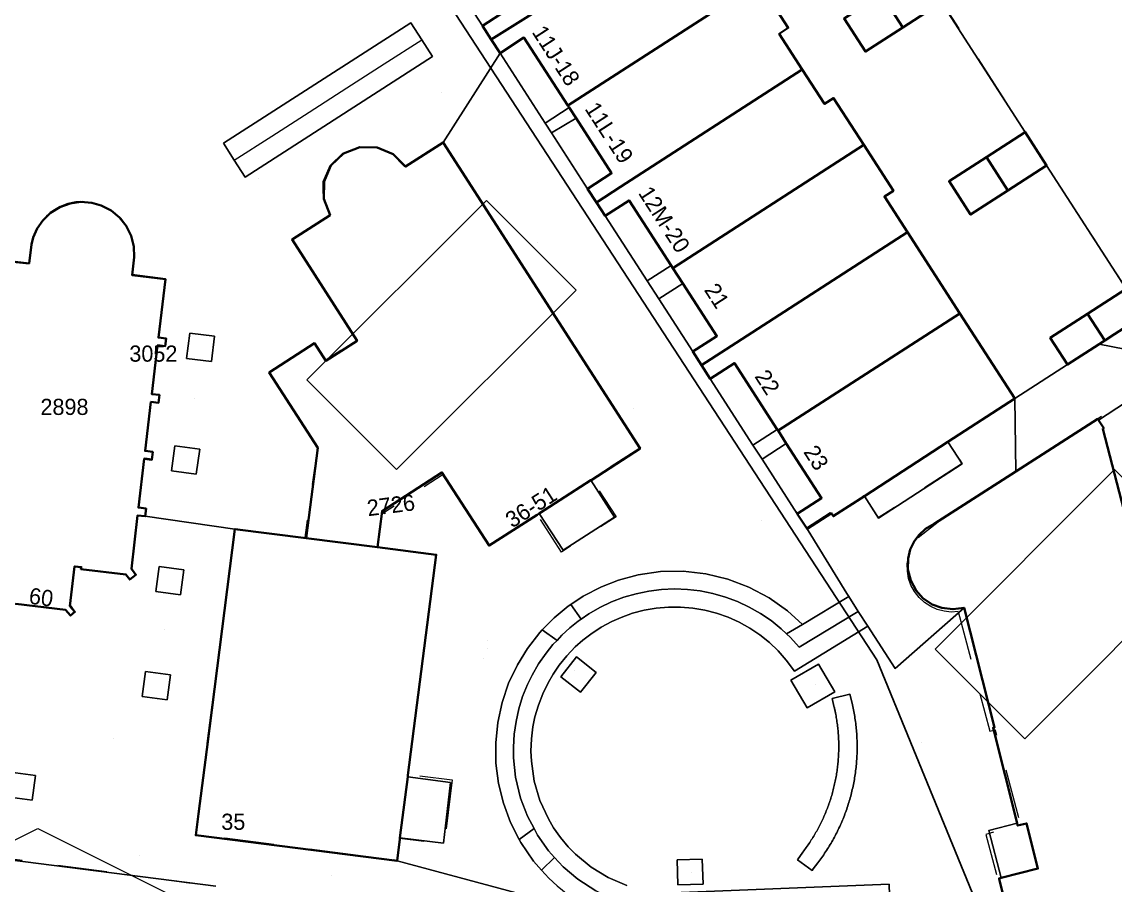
# Model space of a CAD drawing. Header units: metres. Extents: x 0 to 105485, y 0 to 425721.
# Drawn here: x 105071.6 to 105132.5, y 425309.3 to 425357.4 of the extents above; entities that cross this region are included whole.
import ezdxf
from ezdxf.enums import TextEntityAlignment as Align

# ---------------------------------------------------------------- set-up
doc = ezdxf.new("R2010")
doc.units = ezdxf.units.M
doc.header["$MEASUREMENT"] = 0
doc.linetypes.add('GR-HAAG1-SO', pattern=[9, 6, -3])
doc.linetypes.add('KG-PERCEEL-SO', pattern=[19, 5.5, -4, 5.5, -4])
for name, color, linetype, lineweight in [('B-XX-GR-BEPLANTING_CULTUUR_BODEMBEDEKKER-G', 90, 'Continuous', 18), ('B-XX-GR-BOOM-G', 90, 'Continuous', 13), ('B-XX-GR-GROENVOORZIENING-G', 80, 'Continuous', 18), ('B-XX-GR-HAAG-G', 90, 'GR-HAAG1-SO', 13), ('B-XX-IE-MEUBILAIR-G', 7, 'Continuous', 18), ('B-XX-KG-GRENS_PERCEEL-G', 150, 'KG-PERCEEL-SO', 18), ('B-XX-KG-GRENS_PERCEEL-T', 150, 'KG-PERCEEL-SO', 18), ('B-XX-OG-BEBOUWING-G', 7, 'Continuous', 35), ('B-XX-OG-BEBOUWING_HUISNUMMER-T', 7, 'Continuous', 18), ('B-XX-OG-GRENS-G', 7, 'Continuous', 18), ('B-XX-OG-TERREIN_ERF-G', 7, 'Continuous', 18), ('B-XX-VH-ONVERHARD_ZAND-G', 210, 'Continuous', 18), ('B-XX-VH-OPENVERHARDING-G', 90, 'Continuous', 18), ('B-XX-VH-OPENVERHARDING_TEGEL-G', 90, 'Continuous', 18)]:
    doc.layers.add(name, color=color, linetype=linetype, lineweight=lineweight)
doc.layers.add('GIS-WEGVAKKEN', color=2, linetype='Continuous')

msp = doc.modelspace()

# ---------------------------------------------------------------- linework, layer by layer
at = {"layer": 'B-XX-GR-BEPLANTING_CULTUUR_BODEMBEDEKKER-G', "ltscale": 0.5}
for points in [[(105096.586, 425361.213), (105095.223, 425360.421), (105097.286, 425357.223), (105098.61, 425358.08)], [(105099.59, 425356.57), (105098.262, 425355.709), (105100.779, 425351.807), (105102.113, 425352.669), (105102.035, 425352.79)], [(105102.499, 425352.073), (105101.134, 425351.257), (105103.14, 425348.148), (105104.48, 425349.01)], [(105105.45, 425347.5), (105104.119, 425346.629), (105106.455, 425343.008), (105107.795, 425343.875)], [(105108.444, 425342.871), (105107.103, 425342.004), (105108.996, 425339.07), (105110.34, 425339.94)], [(105111.32, 425338.43), (105109.973, 425337.555), (105112.352, 425333.867), (105113.704, 425334.741)], [(105114.21, 425333.958), (105112.857, 425333.083), (105114.823, 425330.036), (105116.18, 425330.91)]]:
    msp.add_lwpolyline(points, close=True, dxfattribs=at)
at = {"layer": 'B-XX-GR-BOOM-G', "color": 0, "true_color": 0x604a38}
for points in [[(105102.406, 425321.299, 3.011), (105102.406, 425321.299, 5.811)], [(105115.829, 425320.497, 2.993), (105115.829, 425320.497, 5.793)], [(105076.715, 425317.514, 3.422), (105076.715, 425317.514, 6.222)], [(105108.936, 425310.073, 3.003), (105108.936, 425310.073, 5.803)]]:
    msp.add_polyline3d(points, dxfattribs=at)
at = {"layer": 'B-XX-GR-GROENVOORZIENING-G', "ltscale": 0.5}
for points in [[(105102.499, 425352.073), (105102.113, 425352.669), (105100.779, 425351.807), (105101.134, 425351.257)], [(105107.895, 425343.72), (105107.795, 425343.875), (105106.455, 425343.008), (105107.103, 425342.004), (105108.444, 425342.871)], [(105113.75, 425334.67), (105113.704, 425334.741), (105112.352, 425333.867), (105112.857, 425333.083), (105114.21, 425333.958)]]:
    msp.add_lwpolyline(points, close=True, dxfattribs=at)
at = {"layer": 'B-XX-GR-HAAG-G', "color": 0, "ltscale": 0.5, "true_color": 0x427036}
msp.add_polyline3d([(105083.454, 425349.737, 3.573), (105085.543, 425351.08, 3.547), (105087.632, 425352.423, 3.554), (105089.72, 425353.767, 3.504), (105091.809, 425355.11, 3.507), (105093.898, 425356.453, 3.487)], dxfattribs=at)
at = {"layer": 'B-XX-IE-MEUBILAIR-G', "color": 0, "true_color": 0x604a38}
for points in [[(105094.993, 425353.502, 3.435), (105094.993, 425353.502, 4.935)], [(105084.825, 425348.735, 3.579), (105084.825, 425348.735, 5.079)], [(105100.339, 425345.161, 3.409), (105100.339, 425345.161, 4.909)], [(105081.237, 425336.437, 3.391), (105081.237, 425336.437, 4.891)], [(105105.718, 425335.916, 3.452), (105105.718, 425335.916, 4.952)], [(105112.855, 425329.646, 3.455), (105112.855, 425329.646, 4.955)], [(105116.489, 425327.441, 3.393), (105116.489, 425327.441, 4.893)], [(105117.07, 425326.925, 3.358), (105117.07, 425326.925, 4.858)], [(105110.336, 425324.239, 2.991), (105110.336, 425324.239, 4.491)], [(105079.553, 425323.603, 3.362), (105079.553, 425323.603, 4.862)], [(105097.554, 425322.544, 3.382), (105097.554, 425322.544, 4.882)], [(105097.588, 425322.949, 3.389), (105097.588, 425322.949, 4.889)], [(105097.342, 425321.953, 3.376), (105097.342, 425321.953, 4.876)], [(105121.731, 425317.316, 2.936), (105121.731, 425317.316, 4.436)], [(105101.331, 425312.887, 2.985), (105101.331, 425312.887, 4.485)], [(105078.17, 425311.022, 3.344), (105078.17, 425311.022, 4.844)], [(105088.871, 425309.895, 3.335), (105088.871, 425309.895, 4.835)], [(105117.119, 425309.537, 2.91), (105117.119, 425309.537, 4.41)]]:
    msp.add_polyline3d(points, dxfattribs=at)
at = {"layer": 'B-XX-KG-GRENS_PERCEEL-G', "ltscale": 0.5, "flags": 128}
for points in [[(105134.119, 425341.09), (105128.716, 425349.448), (105121.735, 425360.367), (105119.38, 425363.974), (105120.171, 425364.476), (105117.281, 425368.964), (105118.058, 425369.445), (105115.078, 425374.059), (105115.871, 425374.557), (105112.855, 425379.186), (105113.654, 425379.711), (105110.716, 425384.251), (105111.502, 425384.78), (105108.519, 425389.292), (105109.291, 425389.819), (105106.36, 425394.44), (105107.117, 425394.923), (105105.219, 425397.886), (105105.998, 425398.34), (105102.411, 425404.678), (105099.732, 425409.297), (105098.643, 425410.964), (105092.778, 425420.047)], [(105070.085, 425400.031), (105071.086, 425400.66), (105080.975, 425385.349), (105079.657, 425384.497), (105080.627, 425382.995), (105081.945, 425383.846), (105086.824, 425376.291), (105085.506, 425375.44), (105086.482, 425373.929), (105087.8, 425374.78), (105092.739, 425367.133), (105091.421, 425366.281), (105092.391, 425364.779), (105093.709, 425365.63), (105098.599, 425358.058), (105097.281, 425357.207), (105098.246, 425355.713), (105099.564, 425356.564), (105104.449, 425349.001), (105103.131, 425348.149), (105104.107, 425346.638), (105105.425, 425347.49), (105110.299, 425339.943), (105108.981, 425339.092), (105109.957, 425337.581), (105111.275, 425338.432), (105116.062, 425331.02), (105114.744, 425330.168), (105115.335, 425329.253), (105116.652, 425330.105), (105116.777, 425329.912), (105118.534, 425331.046), (105119.324, 425329.823), (105124.013, 425332.85), (105123.228, 425334.067), (105134.119, 425341.09)], [(105095.6, 425315.21), (105095.142, 425311.629), (105092.662, 425311.946), (105092.506, 425310.726), (105081.301, 425312.164), (105083.489, 425329.218), (105087.408, 425328.723), (105088.107, 425333.755), (105085.39, 425337.928), (105087.902, 425339.545), (105088.513, 425338.595), (105090.261, 425339.719), (105086.651, 425345.335), (105088.757, 425346.659), (105088.394, 425347.59), (105088.412, 425348.556), (105088.799, 425349.451), (105089.5, 425350.124), (105090.401, 425350.482), (105091.372, 425350.473), (105092.264, 425350.08), (105092.946, 425349.39), (105095.054, 425350.745), (105106.044, 425333.692), (105103.367, 425331.963), (105104.722, 425329.865), (105101.685, 425327.903), (105100.33, 425330.001), (105097.653, 425328.272), (105095.098, 425332.231), (105091.644, 425330.002), (105091.413, 425328.197), (105094.686, 425327.778), (105093.12, 425315.527), (105095.6, 425315.21)], [(105077.863, 425344.332), (105077.864, 425344.797), (105077.79, 425345.256), (105077.643, 425345.697), (105077.427, 425346.109), (105077.147, 425346.481), (105076.811, 425346.802), (105076.428, 425347.065), (105076.007, 425347.263), (105075.559, 425347.39), (105075.097, 425347.444), (105074.633, 425347.422), (105074.178, 425347.326), (105073.744, 425347.158), (105073.344, 425346.922), (105072.986, 425346.624), (105072.682, 425346.273), (105072.437, 425345.877), (105072.26, 425345.447), (105072.155, 425344.994)], [(105072.155, 425344.994), (105072.027, 425344.005), (105070.199, 425344.212)], [(105079.618, 425343.125), (105077.758, 425343.36), (105077.863, 425344.332)], [(105077.723, 425327.03), (105078.07, 425329.996), (105078.505, 425329.945), (105078.556, 425330.38), (105078.131, 425330.43), (105078.45, 425333.149), (105078.875, 425333.099), (105078.925, 425333.524), (105078.499, 425333.574), (105078.817, 425336.283), (105079.242, 425336.233), (105079.293, 425336.668), (105078.868, 425336.718), (105079.186, 425339.437), (105079.611, 425339.387), (105079.661, 425339.812), (105079.236, 425339.862), (105079.618, 425343.125)], [(105121.562, 425328.708), (105122.772, 425329.668), (105135.987, 425338.201)], [(105121.351, 425325.698), (105121.158, 425326.053), (105121.024, 425326.435), (105120.955, 425326.834), (105120.95, 425327.239), (105121.011, 425327.638), (105121.136, 425328.023), (105121.321, 425328.383), (105121.562, 425328.708)], [(105074.319, 425324.949), (105074.586, 425327.135), (105074.948, 425327.091), (105074.935, 425326.983), (105077.386, 425326.684)], [(105077.386, 425326.684), (105077.633, 425326.402), (105077.976, 425326.681), (105077.723, 425327.03)], [(105122.26, 425324.862), (105121.912, 425325.089), (105121.606, 425325.37), (105121.351, 425325.698)], [(105071.076, 425325.299), (105070.738, 425325.034), (105070.935, 425324.775), (105071.273, 425325.033), (105074.045, 425324.732), (105074.313, 425324.401), (105074.569, 425324.603), (105074.319, 425324.949)], [(105123.778, 425324.585), (105123.387, 425324.563), (105122.997, 425324.603), (105122.618, 425324.703), (105122.26, 425324.862)], [(105123.778, 425324.585), (105125.555, 425317.922), (105125.844, 425317.999), (105127.261, 425312.688), (105125.329, 425312.174), (105126.05, 425309.47), (105126.34, 425309.547), (105127.519, 425304.878)], [(105060.591, 425310.982), (105060.724, 425312.207), (105082.733, 425309.235), (105082.608, 425308.265)]]:
    msp.add_lwpolyline(points, dxfattribs=at)
at = {"layer": 'B-XX-OG-BEBOUWING-G', "ltscale": 0.5}
for points in [[(105109.357, 425363.742), (105108.029, 425365.856), (105106.35, 425368.448), (105096.171, 425361.855), (105096.586, 425361.213), (105098.61, 425358.08), (105097.286, 425357.223), (105097.774, 425356.466), (105099.112, 425357.306)], [(105112.677, 425359.658), (105110.987, 425362.277), (105110.482, 425361.951), (105109.357, 425363.742), (105099.112, 425357.306), (105097.774, 425356.466), (105098.262, 425355.709), (105099.59, 425356.57), (105102.035, 425352.79)], [(105121.657, 425360.366), (105119.521, 425358.987), (105120.712, 425357.137), (105122.85, 425358.518)], [(105115.103, 425354.792), (105113.818, 425356.784), (105114.322, 425357.109), (105112.677, 425359.658), (105102.035, 425352.79), (105102.113, 425352.669), (105102.499, 425352.073), (105104.48, 425349.01), (105103.14, 425348.148), (105103.629, 425347.389), (105104.967, 425348.252)], [(105119.521, 425358.987), (105117.429, 425357.636), (105118.621, 425355.787), (105120.712, 425357.137)], [(105118.532, 425350.586), (105116.843, 425353.203), (105116.339, 425352.877), (105115.103, 425354.792), (105104.967, 425348.252), (105103.629, 425347.389), (105104.119, 425346.629), (105105.45, 425347.5), (105107.795, 425343.875), (105107.895, 425343.72)], [(105127.515, 425351.293), (105125.367, 425349.906), (105126.559, 425348.056), (105128.709, 425349.445)], [(105103.369, 425331.931), (105106.06, 425333.67), (105095.1, 425350.73), (105092.99, 425349.38), (105092.31, 425350.07), (105091.41, 425350.44), (105090.44, 425350.47), (105089.54, 425350.12), (105088.84, 425349.44), (105088.47, 425348.55), (105088.44, 425347.58), (105088.79, 425346.68), (105086.68, 425345.32), (105090.3, 425339.68), (105088.55, 425338.56), (105087.93, 425339.54), (105085.4, 425337.91), (105088.1, 425333.71), (105087.46, 425328.67), (105091.43, 425328.17), (105091.69, 425330.19), (105095.02, 425332.34), (105097.65, 425328.26), (105100.335, 425329.983), (105100.446, 425330.054), (105103.323, 425331.901)], [(105120.96, 425345.719), (105119.675, 425347.71), (105120.179, 425348.035), (105118.532, 425350.586), (105107.895, 425343.72), (105108.444, 425342.871), (105110.34, 425339.94), (105108.996, 425339.07), (105109.485, 425338.313), (105110.832, 425339.182)], [(105125.367, 425349.906), (105123.284, 425348.561), (105124.477, 425346.712), (105126.559, 425348.056)], [(105123.874, 425341.204), (105120.96, 425345.719), (105110.832, 425339.182), (105109.485, 425338.313), (105109.973, 425337.555), (105111.32, 425338.43), (105113.704, 425334.741), (105113.75, 425334.67)], [(105133.151, 425342.565), (105130.993, 425341.171), (105131.952, 425339.684), (105132.502, 425340.04), (105134.11, 425341.08)], [(105126.936, 425336.46), (105123.874, 425341.204), (105113.75, 425334.67), (105114.21, 425333.958), (105116.18, 425330.91), (105114.823, 425330.036), (105115.364, 425329.197), (105116.72, 425330.07), (105116.761, 425330.007), (105116.83, 425329.9), (105118.56, 425331.019), (105123.215, 425334.043)], [(105130.993, 425341.171), (105128.918, 425339.831), (105129.885, 425338.347), (105131.637, 425339.48), (105131.952, 425339.684)], [(105091.43, 425328.17), (105087.46, 425328.67), (105083.49, 425329.18), (105081.922, 425316.91), (105081.463, 425313.319), (105081.31, 425312.12), (105092.52, 425310.69), (105092.675, 425311.9), (105092.684, 425311.973), (105093.119, 425315.373), (105093.131, 425315.47), (105094.71, 425327.75)]]:
    msp.add_lwpolyline(points, close=True, dxfattribs=at)
for points in [[(105071.286, 425325.012), (105074.047, 425324.687), (105074.331, 425324.361), (105074.572, 425324.571), (105074.292, 425324.893), (105074.553, 425327.104), (105074.92, 425327.061), (105074.907, 425326.952), (105077.411, 425326.657), (105077.629, 425326.374), (105077.97, 425326.636), (105077.719, 425326.962), (105078.059, 425329.933), (105078.488, 425329.899), (105078.539, 425330.33), (105078.112, 425330.38), (105078.433, 425333.101), (105078.86, 425333.051), (105078.911, 425333.488), (105078.484, 425333.538), (105078.806, 425336.269), (105079.233, 425336.219), (105079.285, 425336.656), (105078.858, 425336.706), (105079.179, 425339.427), (105079.606, 425339.377), (105079.656, 425339.804), (105079.228, 425339.856), (105079.621, 425343.103), (105077.765, 425343.329), (105077.874, 425344.342), (105077.852, 425344.933), (105077.704, 425345.525), (105077.434, 425346.072), (105077.056, 425346.551), (105076.585, 425346.939), (105076.043, 425347.22), (105075.521, 425347.368), (105074.912, 425347.416), (105074.307, 425347.334), (105073.733, 425347.126), (105073.216, 425346.803), (105072.778, 425346.378), (105072.471, 425345.93), (105072.254, 425345.432), (105072.154, 425345.037), (105072.019, 425343.984), (105070.205, 425344.176)], [(105133.268, 425329.26), (105131.841, 425334.778), (105131.902, 425334.812), (105131.607, 425335.251), (105131.561, 425335.32), (105127.007, 425332.4), (105122.453, 425329.479), (105121.969, 425329.195), (105121.599, 425328.853), (105121.337, 425328.497), (105121.12, 425328.042), (105121, 425327.553), (105120.991, 425326.923), (105121.141, 425326.312), (105121.439, 425325.758), (105121.819, 425325.337), (105122.34, 425324.984), (105122.871, 425324.787), (105123.496, 425324.715), (105124.12, 425324.803), (105125.819, 425318.136), (105125.727, 425318.113), (105127.066, 425312.801), (105127.1, 425312.661), (105127.595, 425312.786), (105128.23, 425310.264), (105126.18, 425309.748), (105126.067, 425309.72), (105126.114, 425309.536), (105127.322, 425304.804)]]:
    msp.add_lwpolyline(points, dxfattribs=at)
at = {"layer": 'B-XX-OG-GRENS-G'}
for points in [[(105097.5, 425347.5, 3.425), (105102.5, 425342.5, 3.439), (105092.5, 425332.5, 3.62), (105087.5, 425337.5, 3.55)], [(105132.5, 425332.5, 3.429), (105137.5, 425327.5, 3.205), (105127.5, 425317.5, 3.176), (105122.5, 425322.5, 3.024)], [(105072.5, 425312.5, 3.383), (105082.5, 425307.5, 3.342), (105087.5, 425302.5, 3.303), (105077.5, 425292.5, 3.219), (105067.5, 425287.5, 3.111), (105062.5, 425287.5, 3.094), (105057.5, 425287.5, 3.074), (105052.5, 425287.5, 2.999), (105047.5, 425287.5, 3.013), (105042.5, 425287.5, 3.025), (105037.5, 425287.5, 3.047), (105037.5, 425302.5, 3.392), (105042.5, 425307.5, 3.693), (105052.5, 425307.5, 3.471), (105057.5, 425307.5, 3.291), (105062.5, 425307.5, 3.278)]]:
    msp.add_polyline3d(points, close=True, dxfattribs=at)
at = {"layer": 'B-XX-OG-TERREIN_ERF-G', "ltscale": 0.5}
for points in [[(105112.677, 425359.658), (105114.322, 425357.109), (105113.818, 425356.784), (105115.103, 425354.792), (105116.339, 425352.877), (105116.843, 425353.203), (105118.532, 425350.586), (105120.179, 425348.035), (105119.675, 425347.71), (105120.96, 425345.719), (105123.874, 425341.204), (105126.936, 425336.46), (105129.885, 425338.347), (105128.918, 425339.831), (105130.993, 425341.171), (105133.151, 425342.565), (105128.709, 425349.445), (105126.559, 425348.056), (105124.477, 425346.712), (105123.284, 425348.561), (105125.367, 425349.906), (105127.515, 425351.293), (105122.85, 425358.518), (105120.712, 425357.137), (105118.621, 425355.787), (105117.429, 425357.636)], [(105136.602, 425338.523), (105131.607, 425335.251), (105131.902, 425334.812), (105131.841, 425334.778), (105133.268, 425329.26)], [(105082.422, 425309.289), (105061.048, 425312.023)]]:
    msp.add_lwpolyline(points, dxfattribs=at)
at = {"layer": 'B-XX-VH-ONVERHARD_ZAND-G', "ltscale": 0.5}
for points in [[(105093.898, 425356.453), (105093.292, 425357.395), (105082.848, 425350.679), (105083.454, 425349.737), (105084.06, 425348.794), (105094.504, 425355.51)], [(105080.97, 425340.099), (105080.794, 425338.697), (105082.176, 425338.524), (105082.352, 425339.926)], [(105080.14, 425333.821), (105079.946, 425332.43), (105081.334, 425332.237), (105081.527, 425333.628)], [(105079.074, 425325.712), (105080.461, 425325.526), (105080.647, 425326.913), (105079.261, 425327.1)], [(105102.207, 425324.981), (105102.782, 425324.166), (105103.207, 425324.458), (105103.83, 425324.817), (105104.48, 425325.126), (105105.153, 425325.381), (105105.844, 425325.582), (105106.549, 425325.727), (105107.264, 425325.816), (105107.983, 425325.847), (105108.702, 425325.82), (105109.417, 425325.736), (105110.123, 425325.595), (105110.815, 425325.398), (105111.489, 425325.146), (105112.141, 425324.842), (105112.767, 425324.486), (105113.362, 425324.081), (105113.923, 425323.63), (105114.221, 425323.349), (105115.122, 425323.867), (105114.279, 425324.631), (105113.247, 425325.36), (105112.131, 425325.953), (105110.949, 425326.401), (105109.721, 425326.696), (105108.465, 425326.834), (105107.201, 425326.812), (105105.95, 425326.631), (105104.852, 425326.334), (105103.91, 425325.967), (105102.901, 425325.442)], [(105099.129, 425315.362), (105099.014, 425316.433), (105099.006, 425317.032), (105099.05, 425317.749), (105099.15, 425318.461), (105099.307, 425319.162), (105099.52, 425319.848), (105099.787, 425320.515), (105100.049, 425321.053), (105100.411, 425321.674), (105100.822, 425322.264), (105101.211, 425322.744), (105101.437, 425322.985), (105100.616, 425323.565), (105100.482, 425323.428), (105099.783, 425322.531), (105099.228, 425321.629), (105098.741, 425320.601), (105098.374, 425319.523), (105098.131, 425318.411), (105098.017, 425317.279), (105098.032, 425316.141), (105098.176, 425315.012), (105098.447, 425313.907), (105098.842, 425312.84), (105099.334, 425311.881), (105100.154, 425312.496), (105099.787, 425313.19), (105099.407, 425314.198)], [(105102.744, 425320.092), (105103.615, 425321.195), (105102.523, 425322.058), (105101.652, 425320.955)], [(105078.507, 425321.247), (105078.326, 425319.847), (105079.715, 425319.668), (105079.895, 425321.068)], [(105116.908, 425320.121), (105115.998, 425321.66), (105114.472, 425320.758), (105115.381, 425319.219)], [(105116.772, 425319.748), (105116.883, 425319.25), (105116.883, 425319.25), (105116.884, 425319.247), (105116.884, 425319.244), (105116.885, 425319.241), (105116.886, 425319.237), (105116.887, 425319.234), (105116.887, 425319.231), (105116.888, 425319.228), (105116.889, 425319.225), (105116.89, 425319.222), (105116.89, 425319.218), (105116.891, 425319.215), (105116.892, 425319.212), (105116.892, 425319.209), (105116.893, 425319.206), (105116.894, 425319.203), (105116.895, 425319.2), (105116.895, 425319.196), (105116.896, 425319.193), (105116.897, 425319.19), (105116.897, 425319.187), (105116.898, 425319.184), (105116.899, 425319.181), (105116.9, 425319.177), (105116.9, 425319.174), (105116.901, 425319.171), (105116.902, 425319.168), (105116.902, 425319.165), (105116.903, 425319.162), (105116.904, 425319.159), (105116.905, 425319.155), (105116.905, 425319.152), (105116.906, 425319.149), (105116.907, 425319.146), (105116.907, 425319.143), (105116.908, 425319.14), (105116.909, 425319.136), (105116.909, 425319.133), (105116.91, 425319.13), (105116.911, 425319.127), (105116.911, 425319.124), (105116.912, 425319.121), (105116.913, 425319.117), (105116.914, 425319.114), (105116.914, 425319.111), (105116.915, 425319.108), (105116.916, 425319.105), (105116.916, 425319.102), (105116.917, 425319.098), (105116.918, 425319.095), (105116.918, 425319.092), (105116.919, 425319.089), (105116.92, 425319.086), (105116.92, 425319.083), (105116.921, 425319.08), (105116.922, 425319.076), (105116.923, 425319.073), (105116.923, 425319.07), (105116.924, 425319.067), (105116.925, 425319.064), (105116.925, 425319.061), (105116.926, 425319.057), (105116.927, 425319.054), (105116.927, 425319.051), (105116.928, 425319.048), (105116.929, 425319.045), (105116.929, 425319.042), (105116.93, 425319.038), (105116.931, 425319.035), (105116.931, 425319.032), (105116.932, 425319.029), (105116.933, 425319.026), (105116.933, 425319.023), (105116.934, 425319.019), (105116.935, 425319.016), (105116.935, 425319.013), (105116.936, 425319.01), (105116.937, 425319.007), (105116.937, 425319.004), (105116.938, 425319), (105116.939, 425318.997), (105116.939, 425318.994), (105116.94, 425318.991), (105116.941, 425318.988), (105116.941, 425318.985), (105116.942, 425318.981), (105116.943, 425318.978), (105116.943, 425318.975), (105116.944, 425318.972), (105116.945, 425318.969), (105116.945, 425318.966), (105116.946, 425318.962), (105116.946, 425318.959), (105116.947, 425318.956), (105116.948, 425318.953), (105116.948, 425318.95), (105116.949, 425318.947), (105116.95, 425318.943), (105116.95, 425318.94), (105116.951, 425318.937), (105116.951, 425318.937), (105116.967, 425318.856), (105116.982, 425318.774), (105116.996, 425318.692), (105117.009, 425318.61), (105117.022, 425318.529), (105117.034, 425318.446), (105117.046, 425318.364), (105117.056, 425318.282), (105117.066, 425318.2), (105117.076, 425318.117), (105117.084, 425318.035), (105117.092, 425317.952), (105117.099, 425317.87), (105117.106, 425317.787), (105117.112, 425317.704), (105117.117, 425317.622), (105117.121, 425317.539), (105117.125, 425317.456), (105117.128, 425317.373), (105117.13, 425317.29), (105117.131, 425317.207), (105117.132, 425317.124), (105117.132, 425317.041), (105117.132, 425316.958), (105117.13, 425316.875), (105117.128, 425316.793), (105117.125, 425316.71), (105117.122, 425316.627), (105117.118, 425316.544), (105117.113, 425316.461), (105117.107, 425316.378), (105117.101, 425316.296), (105117.094, 425316.213), (105117.086, 425316.131), (105117.078, 425316.048), (105117.068, 425315.966), (105117.059, 425315.883), (105117.048, 425315.801), (105117.037, 425315.719), (105117.025, 425315.637), (105117.012, 425315.555), (105116.999, 425315.473), (105116.985, 425315.391), (105116.97, 425315.31), (105116.954, 425315.228), (105116.938, 425315.147), (105116.921, 425315.066), (105116.904, 425314.985), (105116.885, 425314.904), (105116.866, 425314.823), (105116.847, 425314.742), (105116.826, 425314.662), (105116.805, 425314.582), (105116.783, 425314.502), (105116.761, 425314.422), (105116.738, 425314.342), (105116.714, 425314.263), (105116.69, 425314.184), (105116.664, 425314.105), (105116.639, 425314.026), (105116.612, 425313.947), (105116.585, 425313.869), (105116.557, 425313.791), (105116.529, 425313.713), (105116.499, 425313.635), (105116.47, 425313.558), (105116.439, 425313.481), (105116.408, 425313.404), (105116.376, 425313.327), (105116.344, 425313.251), (105116.31, 425313.175), (105116.277, 425313.099), (105116.242, 425313.024), (105116.207, 425312.949), (105116.171, 425312.874), (105116.135, 425312.799), (105116.098, 425312.725), (105116.06, 425312.651), (105116.022, 425312.578), (105115.983, 425312.504), (105115.943, 425312.432), (105115.903, 425312.359), (105115.863, 425312.287), (105115.821, 425312.215), (105115.779, 425312.143), (105115.736, 425312.072), (105115.693, 425312.002), (105115.649, 425311.931), (105115.605, 425311.861), (105115.56, 425311.792), (105115.514, 425311.722), (105115.468, 425311.653), (105115.421, 425311.585), (105115.374, 425311.517), (105115.326, 425311.449), (105115.277, 425311.382), (105115.228, 425311.315), (105115.178, 425311.249), (105115.128, 425311.183), (105115.128, 425311.183), (105114.837, 425310.759), (105115.644, 425310.16), (105115.712, 425310.251), (105115.958, 425310.58), (105115.958, 425310.58), (105116.016, 425310.656), (105116.073, 425310.732), (105116.129, 425310.808), (105116.184, 425310.886), (105116.239, 425310.963), (105116.293, 425311.041), (105116.347, 425311.12), (105116.4, 425311.199), (105116.452, 425311.279), (105116.503, 425311.359), (105116.554, 425311.439), (105116.603, 425311.52), (105116.653, 425311.601), (105116.701, 425311.683), (105116.749, 425311.765), (105116.796, 425311.848), (105116.842, 425311.931), (105116.887, 425312.015), (105116.932, 425312.098), (105116.976, 425312.183), (105117.019, 425312.267), (105117.062, 425312.353), (105117.103, 425312.438), (105117.144, 425312.524), (105117.184, 425312.61), (105117.224, 425312.696), (105117.262, 425312.783), (105117.3, 425312.871), (105117.337, 425312.958), (105117.373, 425313.046), (105117.409, 425313.134), (105117.444, 425313.223), (105117.477, 425313.312), (105117.511, 425313.401), (105117.543, 425313.49), (105117.574, 425313.58), (105117.605, 425313.67), (105117.635, 425313.76), (105117.664, 425313.851), (105117.692, 425313.941), (105117.72, 425314.032), (105117.746, 425314.124), (105117.772, 425314.215), (105117.797, 425314.307), (105117.821, 425314.399), (105117.844, 425314.491), (105117.867, 425314.583), (105117.889, 425314.676), (105117.909, 425314.769), (105117.929, 425314.861), (105117.949, 425314.955), (105117.967, 425315.048), (105117.984, 425315.141), (105118.001, 425315.235), (105118.017, 425315.329), (105118.032, 425315.423), (105118.046, 425315.517), (105118.059, 425315.611), (105118.072, 425315.705), (105118.084, 425315.799), (105118.094, 425315.894), (105118.104, 425315.988), (105118.113, 425316.083), (105118.122, 425316.178), (105118.129, 425316.272), (105118.135, 425316.367), (105118.141, 425316.462), (105118.146, 425316.557), (105118.15, 425316.652), (105118.153, 425316.747), (105118.155, 425316.842), (105118.157, 425316.937), (105118.157, 425317.032), (105118.157, 425317.127), (105118.156, 425317.222), (105118.154, 425317.317), (105118.151, 425317.412), (105118.148, 425317.507), (105118.143, 425317.602), (105118.138, 425317.697), (105118.131, 425317.792), (105118.124, 425317.887), (105118.116, 425317.982), (105118.108, 425318.076), (105118.098, 425318.171), (105118.088, 425318.265), (105118.076, 425318.36), (105118.064, 425318.454), (105118.051, 425318.548), (105118.037, 425318.642), (105118.023, 425318.736), (105118.007, 425318.83), (105117.991, 425318.924), (105117.974, 425319.017), (105117.955, 425319.11), (105117.937, 425319.204), (105117.917, 425319.297), (105117.896, 425319.389), (105117.875, 425319.482), (105117.875, 425319.482), (105117.745, 425319.983)], [(105070.981, 425315.64), (105070.804, 425314.261), (105072.193, 425314.084), (105072.369, 425315.462)], [(105103.603, 425309.021), (105102.599, 425309.673), (105101.777, 425310.369), (105101.301, 425310.889), (105100.575, 425310.177), (105100.975, 425309.728), (105101.439, 425309.297), (105102.029, 425308.821), (105103.089, 425308.13), (105103.763, 425307.782), (105104.344, 425307.532), (105105.547, 425307.144), (105106.165, 425307.007), (105106.838, 425306.904), (105107.105, 425307.938), (105106.411, 425308.022), (105105.478, 425308.239), (105104.463, 425308.6)], [(105109.526, 425310.798), (105108.13, 425310.755), (105108.173, 425309.358), (105109.569, 425309.401)]]:
    msp.add_lwpolyline(points, close=True, dxfattribs=at)
at = {"layer": 'B-XX-VH-OPENVERHARDING-G', "ltscale": 0.5}
for points in [[(105070.205, 425344.176), (105072.019, 425343.984), (105072.154, 425345.037), (105072.254, 425345.432), (105072.471, 425345.93), (105072.778, 425346.378), (105073.216, 425346.803), (105073.733, 425347.126), (105074.307, 425347.334), (105074.912, 425347.416), (105075.521, 425347.368), (105076.043, 425347.22), (105076.585, 425346.939), (105077.056, 425346.551), (105077.434, 425346.072), (105077.704, 425345.525), (105077.852, 425344.933), (105077.874, 425344.342), (105077.765, 425343.329), (105079.621, 425343.103), (105079.228, 425339.856), (105079.656, 425339.804), (105079.606, 425339.377), (105079.179, 425339.427), (105078.858, 425336.706), (105079.285, 425336.656), (105079.233, 425336.219), (105078.806, 425336.269), (105078.484, 425333.538), (105078.911, 425333.488), (105078.86, 425333.051), (105078.433, 425333.101), (105078.112, 425330.38), (105078.539, 425330.33), (105078.488, 425329.899), (105083.49, 425329.18), (105087.46, 425328.67), (105088.1, 425333.71), (105085.4, 425337.91), (105087.93, 425339.54), (105088.55, 425338.56), (105090.3, 425339.68), (105086.68, 425345.32), (105088.79, 425346.68), (105088.44, 425347.58), (105088.47, 425348.55), (105088.84, 425349.44), (105089.54, 425350.12), (105090.44, 425350.47), (105091.41, 425350.44), (105092.31, 425350.07), (105092.99, 425349.38), (105095.1, 425350.73), (105098.262, 425355.709), (105097.774, 425356.466), (105097.286, 425357.223), (105095.223, 425360.421)], [(105122.85, 425358.518), (105127.515, 425351.293), (105128.709, 425349.445), (105133.151, 425342.565)], [(105101.439, 425309.297), (105100.975, 425309.728), (105100.575, 425310.177), (105100.134, 425310.672), (105099.419, 425311.715), (105099.334, 425311.881), (105098.842, 425312.84), (105098.447, 425313.907), (105098.176, 425315.012), (105098.032, 425316.141), (105098.017, 425317.279), (105098.131, 425318.411), (105098.374, 425319.523), (105098.741, 425320.601), (105099.228, 425321.629), (105099.783, 425322.531), (105100.482, 425323.428), (105100.616, 425323.565), (105101.278, 425324.241), (105102.059, 425324.883), (105102.207, 425324.981), (105102.901, 425325.442), (105103.91, 425325.967), (105104.852, 425326.334), (105105.95, 425326.631), (105107.201, 425326.812), (105108.465, 425326.834), (105109.721, 425326.696), (105110.949, 425326.401), (105112.131, 425325.953), (105113.247, 425325.36), (105114.279, 425324.631), (105115.122, 425323.867), (105117.693, 425325.419), (105117.582, 425325.591), (105115.42, 425329.111), (105115.364, 425329.197), (105114.823, 425330.036), (105112.857, 425333.083), (105112.352, 425333.867), (105109.973, 425337.555), (105109.485, 425338.313), (105108.996, 425339.07), (105107.103, 425342.004), (105106.455, 425343.008), (105104.119, 425346.629), (105103.629, 425347.389), (105103.14, 425348.148), (105101.134, 425351.257), (105100.779, 425351.807), (105098.262, 425355.709), (105095.1, 425350.73), (105106.06, 425333.67), (105103.369, 425331.931), (105103.323, 425331.901), (105104.635, 425329.842), (105101.781, 425328.015), (105100.446, 425330.054), (105100.335, 425329.983), (105097.65, 425328.26), (105095.02, 425332.34), (105091.69, 425330.19), (105091.43, 425328.17), (105094.71, 425327.75), (105093.131, 425315.47), (105093.119, 425315.373), (105095.505, 425315.07), (105095.11, 425311.678), (105092.684, 425311.973), (105092.675, 425311.9), (105092.52, 425310.69), (105104.344, 425307.532)], [(105134.11, 425341.08), (105132.502, 425340.04), (105131.952, 425339.684), (105131.637, 425339.48), (105136.602, 425338.523)], [(105104.344, 425307.532), (105092.52, 425310.69), (105081.31, 425312.12), (105081.463, 425313.319), (105081.922, 425316.91), (105083.49, 425329.18), (105078.488, 425329.899), (105078.059, 425329.933), (105077.719, 425326.962), (105077.97, 425326.636), (105077.629, 425326.374), (105077.411, 425326.657), (105074.907, 425326.952), (105074.92, 425327.061), (105074.553, 425327.104), (105074.292, 425324.893), (105074.572, 425324.571), (105074.331, 425324.361), (105074.047, 425324.687), (105071.286, 425325.012)], [(105105.329, 425309.321), (105104.292, 425309.766), (105103.33, 425310.352), (105102.459, 425311.069), (105102.064, 425311.472), (105101.63, 425311.991), (105101.241, 425312.545), (105100.953, 425313.03), (105100.485, 425314.056), (105100.167, 425315.138), (105100.005, 425316.254), (105099.983, 425316.817), (105100.01, 425317.494), (105100.094, 425318.165), (105100.208, 425318.718), (105100.396, 425319.368), (105100.638, 425320), (105100.933, 425320.61), (105101.218, 425321.097), (105101.559, 425321.595), (105101.984, 425322.123), (105102.453, 425322.614), (105102.875, 425322.991), (105103.322, 425323.337), (105103.889, 425323.71), (105104.485, 425324.034), (105105.002, 425324.264), (105105.641, 425324.491), (105106.298, 425324.663), (105106.966, 425324.778), (105107.642, 425324.837), (105108.321, 425324.838), (105108.997, 425324.782), (105109.666, 425324.668), (105110.323, 425324.499), (105110.964, 425324.274), (105111.583, 425323.995), (105112.176, 425323.666), (105112.739, 425323.287), (105113.267, 425322.862), (105113.758, 425322.393), (105114.208, 425321.885), (105114.66, 425321.268), (105118.755, 425323.772), (105118.222, 425324.599), (105114.928, 425322.601), (105114.446, 425323.136), (105114.221, 425323.349), (105113.923, 425323.63), (105113.362, 425324.081), (105112.767, 425324.486), (105112.141, 425324.842), (105111.489, 425325.146), (105110.815, 425325.398), (105110.123, 425325.595), (105109.417, 425325.736), (105108.702, 425325.82), (105107.983, 425325.847), (105107.264, 425325.816), (105106.549, 425325.727), (105105.844, 425325.582), (105105.153, 425325.381), (105104.48, 425325.126), (105103.83, 425324.817), (105103.207, 425324.458), (105102.782, 425324.166), (105102.614, 425324.05), (105102.146, 425323.674), (105101.704, 425323.268), (105101.437, 425322.985), (105101.211, 425322.744), (105100.822, 425322.264), (105100.411, 425321.674), (105100.049, 425321.053), (105099.787, 425320.515), (105099.52, 425319.848), (105099.307, 425319.162), (105099.15, 425318.461), (105099.05, 425317.749), (105099.006, 425317.032), (105099.014, 425316.433), (105099.129, 425315.362), (105099.407, 425314.198), (105099.787, 425313.19), (105100.154, 425312.496), (105100.347, 425312.132), (105100.969, 425311.252), (105101.301, 425310.889), (105101.777, 425310.369), (105102.599, 425309.673), (105103.603, 425309.021)], [(105127.322, 425304.804), (105126.114, 425309.536), (105126.067, 425309.72), (105126.18, 425309.748), (105125.503, 425312.393), (105127.066, 425312.801), (105125.727, 425318.113), (105125.819, 425318.136), (105124.12, 425324.803), (105120.27, 425321.424), (105118.755, 425323.772), (105114.66, 425321.268), (105114.208, 425321.885), (105113.758, 425322.393), (105113.267, 425322.862), (105112.739, 425323.287), (105112.176, 425323.666), (105111.583, 425323.995), (105110.964, 425324.274), (105110.323, 425324.499), (105109.666, 425324.668), (105108.997, 425324.782), (105108.321, 425324.838), (105107.642, 425324.837), (105106.966, 425324.778), (105106.298, 425324.663), (105105.641, 425324.491), (105105.002, 425324.264), (105104.485, 425324.034), (105103.889, 425323.71), (105103.322, 425323.337), (105102.875, 425322.991), (105102.453, 425322.614), (105101.984, 425322.123), (105101.559, 425321.595), (105101.218, 425321.097), (105100.933, 425320.61), (105100.638, 425320), (105100.396, 425319.368), (105100.208, 425318.718), (105100.094, 425318.165), (105100.01, 425317.494), (105099.983, 425316.817), (105100.005, 425316.254), (105100.167, 425315.138), (105100.485, 425314.056), (105100.953, 425313.03), (105101.241, 425312.545), (105101.63, 425311.991), (105102.064, 425311.472), (105102.459, 425311.069), (105103.33, 425310.352), (105104.292, 425309.766), (105105.329, 425309.321)], [(105061.048, 425312.023), (105082.422, 425309.289)], [(105107.423, 425308.896), (105119.933, 425309.4), (105120.093, 425304.552)], [(105120.093, 425304.552), (105119.933, 425309.4), (105107.423, 425308.896)]]:
    msp.add_lwpolyline(points, dxfattribs=at)
for points in [[(105093.292, 425357.395), (105093.898, 425356.453), (105094.504, 425355.51), (105084.06, 425348.794), (105083.454, 425349.737), (105082.848, 425350.679)], [(105080.97, 425340.099), (105082.352, 425339.926), (105082.176, 425338.524), (105080.794, 425338.697)], [(105136.602, 425338.523), (105131.637, 425339.48), (105129.885, 425338.347), (105126.936, 425336.46), (105127.007, 425332.4), (105131.561, 425335.32), (105131.607, 425335.251)], [(105127.007, 425332.4), (105126.936, 425336.46), (105123.215, 425334.043), (105123.766, 425333.19), (105124.008, 425332.815), (105119.347, 425329.801), (105118.56, 425331.019), (105116.83, 425329.9), (105116.761, 425330.007), (105116.72, 425330.07), (105115.364, 425329.197), (105115.42, 425329.111), (105117.582, 425325.591), (105117.693, 425325.419), (105118.222, 425324.599), (105118.755, 425323.772), (105120.27, 425321.424), (105124.12, 425324.803), (105123.496, 425324.715), (105122.871, 425324.787), (105122.34, 425324.984), (105121.819, 425325.337), (105121.439, 425325.758), (105121.141, 425326.312), (105120.991, 425326.923), (105121, 425327.553), (105121.12, 425328.042), (105121.337, 425328.497), (105121.599, 425328.853), (105121.969, 425329.195), (105122.453, 425329.479)], [(105123.766, 425333.19), (105123.215, 425334.043), (105118.56, 425331.019), (105119.347, 425329.801), (105124.008, 425332.815)], [(105080.14, 425333.821), (105081.527, 425333.628), (105081.334, 425332.237), (105079.946, 425332.43)], [(105079.074, 425325.712), (105079.261, 425327.1), (105080.647, 425326.913), (105080.461, 425325.526)], [(105102.614, 425324.05), (105102.782, 425324.166), (105102.207, 425324.981), (105102.059, 425324.883), (105101.278, 425324.241), (105100.616, 425323.565), (105101.437, 425322.985), (105101.704, 425323.268), (105102.146, 425323.674)], [(105118.222, 425324.599), (105117.693, 425325.419), (105115.122, 425323.867), (105114.221, 425323.349), (105114.446, 425323.136), (105114.928, 425322.601)], [(105102.744, 425320.092), (105101.652, 425320.955), (105102.523, 425322.058), (105103.615, 425321.195)], [(105078.507, 425321.247), (105079.895, 425321.068), (105079.715, 425319.668), (105078.326, 425319.847)], [(105116.908, 425320.121), (105115.381, 425319.219), (105114.472, 425320.758), (105115.998, 425321.66)], [(105116.772, 425319.748), (105117.745, 425319.983), (105117.875, 425319.482), (105117.875, 425319.482), (105117.896, 425319.389), (105117.917, 425319.297), (105117.937, 425319.204), (105117.955, 425319.11), (105117.974, 425319.017), (105117.991, 425318.924), (105118.007, 425318.83), (105118.023, 425318.736), (105118.037, 425318.642), (105118.051, 425318.548), (105118.064, 425318.454), (105118.076, 425318.36), (105118.088, 425318.265), (105118.098, 425318.171), (105118.108, 425318.076), (105118.116, 425317.982), (105118.124, 425317.887), (105118.131, 425317.792), (105118.138, 425317.697), (105118.143, 425317.602), (105118.148, 425317.507), (105118.151, 425317.412), (105118.154, 425317.317), (105118.156, 425317.222), (105118.157, 425317.127), (105118.157, 425317.032), (105118.157, 425316.937), (105118.155, 425316.842), (105118.153, 425316.747), (105118.15, 425316.652), (105118.146, 425316.557), (105118.141, 425316.462), (105118.135, 425316.367), (105118.129, 425316.272), (105118.122, 425316.178), (105118.113, 425316.083), (105118.104, 425315.988), (105118.094, 425315.894), (105118.084, 425315.799), (105118.072, 425315.705), (105118.059, 425315.611), (105118.046, 425315.517), (105118.032, 425315.423), (105118.017, 425315.329), (105118.001, 425315.235), (105117.984, 425315.141), (105117.967, 425315.048), (105117.949, 425314.955), (105117.929, 425314.861), (105117.909, 425314.769), (105117.889, 425314.676), (105117.867, 425314.583), (105117.844, 425314.491), (105117.821, 425314.399), (105117.797, 425314.307), (105117.772, 425314.215), (105117.746, 425314.124), (105117.72, 425314.032), (105117.692, 425313.941), (105117.664, 425313.851), (105117.635, 425313.76), (105117.605, 425313.67), (105117.574, 425313.58), (105117.543, 425313.49), (105117.511, 425313.401), (105117.477, 425313.312), (105117.444, 425313.223), (105117.409, 425313.134), (105117.373, 425313.046), (105117.337, 425312.958), (105117.3, 425312.871), (105117.262, 425312.783), (105117.224, 425312.696), (105117.184, 425312.61), (105117.144, 425312.524), (105117.103, 425312.438), (105117.062, 425312.353), (105117.019, 425312.267), (105116.976, 425312.183), (105116.932, 425312.098), (105116.887, 425312.015), (105116.842, 425311.931), (105116.796, 425311.848), (105116.749, 425311.765), (105116.701, 425311.683), (105116.653, 425311.601), (105116.603, 425311.52), (105116.554, 425311.439), (105116.503, 425311.359), (105116.452, 425311.279), (105116.4, 425311.199), (105116.347, 425311.12), (105116.293, 425311.041), (105116.239, 425310.963), (105116.184, 425310.886), (105116.129, 425310.808), (105116.073, 425310.732), (105116.016, 425310.656), (105115.958, 425310.58), (105115.958, 425310.58), (105115.712, 425310.251), (105115.644, 425310.16), (105114.837, 425310.759), (105115.128, 425311.183), (105115.128, 425311.183), (105115.178, 425311.249), (105115.228, 425311.315), (105115.277, 425311.382), (105115.326, 425311.449), (105115.374, 425311.517), (105115.421, 425311.585), (105115.468, 425311.653), (105115.514, 425311.722), (105115.56, 425311.792), (105115.605, 425311.861), (105115.649, 425311.931), (105115.693, 425312.002), (105115.736, 425312.072), (105115.779, 425312.143), (105115.821, 425312.215), (105115.863, 425312.287), (105115.903, 425312.359), (105115.943, 425312.432), (105115.983, 425312.504), (105116.022, 425312.578), (105116.06, 425312.651), (105116.098, 425312.725), (105116.135, 425312.799), (105116.171, 425312.874), (105116.207, 425312.949), (105116.242, 425313.024), (105116.277, 425313.099), (105116.31, 425313.175), (105116.344, 425313.251), (105116.376, 425313.327), (105116.408, 425313.404), (105116.439, 425313.481), (105116.47, 425313.558), (105116.499, 425313.635), (105116.529, 425313.713), (105116.557, 425313.791), (105116.585, 425313.869), (105116.612, 425313.947), (105116.639, 425314.026), (105116.664, 425314.105), (105116.69, 425314.184), (105116.714, 425314.263), (105116.738, 425314.342), (105116.761, 425314.422), (105116.783, 425314.502), (105116.805, 425314.582), (105116.826, 425314.662), (105116.847, 425314.742), (105116.866, 425314.823), (105116.885, 425314.904), (105116.904, 425314.985), (105116.921, 425315.066), (105116.938, 425315.147), (105116.954, 425315.228), (105116.97, 425315.31), (105116.985, 425315.391), (105116.999, 425315.473), (105117.012, 425315.555), (105117.025, 425315.637), (105117.037, 425315.719), (105117.048, 425315.801), (105117.059, 425315.883), (105117.068, 425315.966), (105117.078, 425316.048), (105117.086, 425316.131), (105117.094, 425316.213), (105117.101, 425316.296), (105117.107, 425316.378), (105117.113, 425316.461), (105117.118, 425316.544), (105117.122, 425316.627), (105117.125, 425316.71), (105117.128, 425316.793), (105117.13, 425316.875), (105117.132, 425316.958), (105117.132, 425317.041), (105117.132, 425317.124), (105117.131, 425317.207), (105117.13, 425317.29), (105117.128, 425317.373), (105117.125, 425317.456), (105117.121, 425317.539), (105117.117, 425317.622), (105117.112, 425317.704), (105117.106, 425317.787), (105117.099, 425317.87), (105117.092, 425317.952), (105117.084, 425318.035), (105117.076, 425318.117), (105117.066, 425318.2), (105117.056, 425318.282), (105117.046, 425318.364), (105117.034, 425318.446), (105117.022, 425318.529), (105117.009, 425318.61), (105116.996, 425318.692), (105116.982, 425318.774), (105116.967, 425318.856), (105116.951, 425318.937), (105116.951, 425318.937), (105116.95, 425318.94), (105116.95, 425318.943), (105116.949, 425318.947), (105116.948, 425318.95), (105116.948, 425318.953), (105116.947, 425318.956), (105116.946, 425318.959), (105116.946, 425318.962), (105116.945, 425318.966), (105116.945, 425318.969), (105116.944, 425318.972), (105116.943, 425318.975), (105116.943, 425318.978), (105116.942, 425318.981), (105116.941, 425318.985), (105116.941, 425318.988), (105116.94, 425318.991), (105116.939, 425318.994), (105116.939, 425318.997), (105116.938, 425319), (105116.937, 425319.004), (105116.937, 425319.007), (105116.936, 425319.01), (105116.935, 425319.013), (105116.935, 425319.016), (105116.934, 425319.019), (105116.933, 425319.023), (105116.933, 425319.026), (105116.932, 425319.029), (105116.931, 425319.032), (105116.931, 425319.035), (105116.93, 425319.038), (105116.929, 425319.042), (105116.929, 425319.045), (105116.928, 425319.048), (105116.927, 425319.051), (105116.927, 425319.054), (105116.926, 425319.057), (105116.925, 425319.061), (105116.925, 425319.064), (105116.924, 425319.067), (105116.923, 425319.07), (105116.923, 425319.073), (105116.922, 425319.076), (105116.921, 425319.08), (105116.92, 425319.083), (105116.92, 425319.086), (105116.919, 425319.089), (105116.918, 425319.092), (105116.918, 425319.095), (105116.917, 425319.098), (105116.916, 425319.102), (105116.916, 425319.105), (105116.915, 425319.108), (105116.914, 425319.111), (105116.914, 425319.114), (105116.913, 425319.117), (105116.912, 425319.121), (105116.911, 425319.124), (105116.911, 425319.127), (105116.91, 425319.13), (105116.909, 425319.133), (105116.909, 425319.136), (105116.908, 425319.14), (105116.907, 425319.143), (105116.907, 425319.146), (105116.906, 425319.149), (105116.905, 425319.152), (105116.905, 425319.155), (105116.904, 425319.159), (105116.903, 425319.162), (105116.902, 425319.165), (105116.902, 425319.168), (105116.901, 425319.171), (105116.9, 425319.174), (105116.9, 425319.177), (105116.899, 425319.181), (105116.898, 425319.184), (105116.897, 425319.187), (105116.897, 425319.19), (105116.896, 425319.193), (105116.895, 425319.196), (105116.895, 425319.2), (105116.894, 425319.203), (105116.893, 425319.206), (105116.892, 425319.209), (105116.892, 425319.212), (105116.891, 425319.215), (105116.89, 425319.218), (105116.89, 425319.222), (105116.889, 425319.225), (105116.888, 425319.228), (105116.887, 425319.231), (105116.887, 425319.234), (105116.886, 425319.237), (105116.885, 425319.241), (105116.884, 425319.244), (105116.884, 425319.247), (105116.883, 425319.25), (105116.883, 425319.25)], [(105070.981, 425315.64), (105072.369, 425315.462), (105072.193, 425314.084), (105070.804, 425314.261)], [(105100.347, 425312.132), (105100.154, 425312.496), (105099.334, 425311.881), (105099.419, 425311.715), (105100.134, 425310.672), (105100.575, 425310.177), (105101.301, 425310.889), (105100.969, 425311.252)], [(105109.526, 425310.798), (105109.569, 425309.401), (105108.173, 425309.358), (105108.13, 425310.755)]]:
    msp.add_lwpolyline(points, close=True, dxfattribs=at)
at = {"layer": 'B-XX-VH-OPENVERHARDING_TEGEL-G', "ltscale": 0.5}
for points in [[(105103.323, 425331.901), (105100.446, 425330.054), (105101.781, 425328.015), (105104.635, 425329.842)], [(105093.119, 425315.373), (105092.684, 425311.973), (105095.11, 425311.678), (105095.505, 425315.07)], [(105127.595, 425312.786), (105127.1, 425312.661), (105127.066, 425312.801), (105125.503, 425312.393), (105126.18, 425309.748), (105128.23, 425310.264)]]:
    msp.add_lwpolyline(points, close=True, dxfattribs=at)
at = {"layer": 'GIS-WEGVAKKEN'}
msp.add_lwpolyline([(105066.425, 425408.256), (105066.48, 425403.19), (105081.65, 425379.56), (105119.26, 425321.9), (105124.56, 425308.94), (105131.011, 425285.284)], dxfattribs=at)

# ---------------------------------------------------------------- texts
at = {"layer": 'B-XX-KG-GRENS_PERCEEL-T'}
for s, p in [('3052', (105078.945, 425338.961)), ('2898', (105073.992, 425335.993))]:
    msp.add_text(s, height=0.9, dxfattribs=at).set_placement(p, align=Align.MIDDLE_CENTER)
msp.add_text('2726', height=0.9, rotation=7.3, dxfattribs=at).set_placement((105092.181, 425330.515), align=Align.MIDDLE_CENTER)
at = {"layer": 'B-XX-OG-BEBOUWING_HUISNUMMER-T'}
for s, rotation, p in [('11J-18', 302.9, (105101.384, 425355.571)), ('11L-19', 302.9, (105104.345, 425351.276)), ('12M-20', 302.8, (105107.412, 425346.44)), ('21', 302.8, (105110.345, 425342.188)), ('22', 302.8, (105113.157, 425337.37)), ('23', 302.8, (105115.878, 425333.163)), ('36-51', 32.8, (105099.989, 425330.422)), ('60', 352.2, (105072.695, 425325.39))]:
    msp.add_text(s, height=0.9, rotation=rotation, dxfattribs=at).set_placement(p, align=Align.MIDDLE_CENTER)
msp.add_text('35', height=0.9, dxfattribs=at).set_placement((105083.399, 425312.876), align=Align.MIDDLE_CENTER)

doc.saveas('drawing.dxf')
